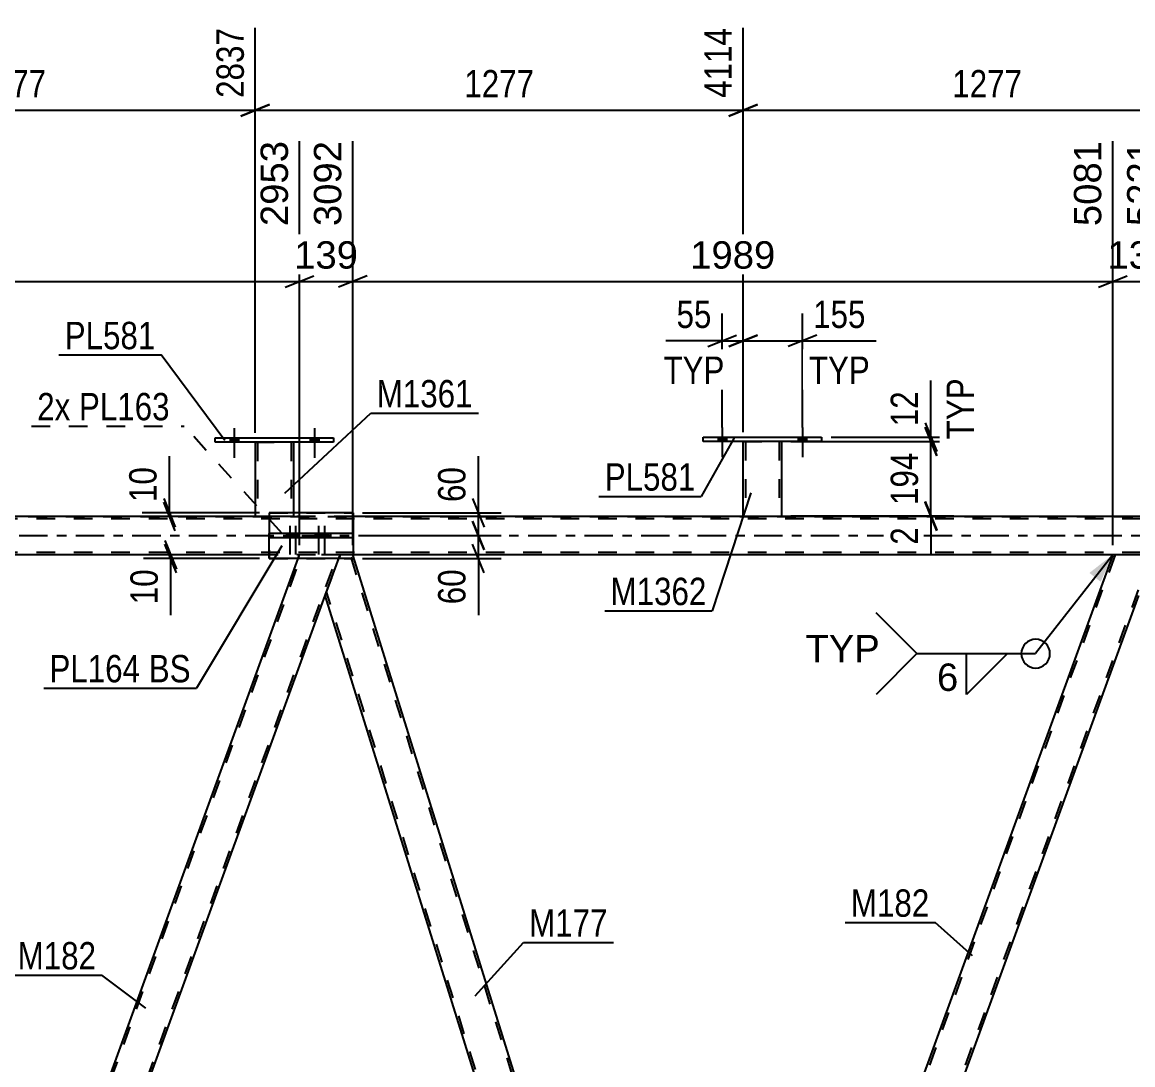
# Model space of a CAD drawing. Header units: millimetres. Extents: x -116 to 725, y -402 to 192.
# Drawn here: x 70.4 to 186.7, y -55.4 to 53.7 of the extents above; entities that cross this region are included whole.
import ezdxf

# ---------------------------------------------------------------- set-up
doc = ezdxf.new("R2010")
doc.units = ezdxf.units.MM
doc.linetypes.add('DXK_LINE_DOT2', pattern=[3.9198, 1.9599, -1.9599])
doc.linetypes.add('DXK_LINE_DOT3', pattern=[5.9187, 2.979, -0.9799, 0.9799, -0.9799])
doc.styles.add('Arial', font='ARIAL.TTF', dxfattribs={"height": 0.2})
doc.styles.add('Arial Narrow', font='ARIALN.TTF', dxfattribs={"height": 0.2})

# ---------------------------------------------------------------- blocks, each defined once
blk = doc.blocks.new('Bolt-200057495-4585 - 4561')
at = {"linetype": 'Continuous'}
for points in [[(143.28, 9.84), (144.16, 9.84), (144.16, 10.32), (143.28, 10.32)], [(151.68, 9.84), (152.56, 9.84), (152.56, 10.32), (151.68, 10.32)]]:
    blk.add_hatch(color=1, dxfattribs=at).paths.add_polyline_path(points)
at = {"color": 1, "linetype": 'Continuous'}
for p, q in [((143.72, 11.32), (143.72, 8.2)), ((152.12, 11.32), (152.12, 8.2)), ((143.28, 10.32), (143.28, 9.84)), ((144.16, 10.32), (144.16, 9.84)), ((151.68, 10.32), (151.68, 9.84)), ((152.56, 10.32), (152.56, 9.84))]:
    blk.add_line(p, q, dxfattribs=at)
blk = doc.blocks.new('Bolt-200057495-4586 - 4561')
at = {"linetype": 'Continuous'}
for points in [[(143.28, 9.84), (144.16, 9.84), (144.16, 10.32), (143.28, 10.32)], [(151.68, 9.84), (152.56, 9.84), (152.56, 10.32), (151.68, 10.32)]]:
    blk.add_hatch(color=1, dxfattribs=at).paths.add_polyline_path(points)
at = {"color": 1, "linetype": 'Continuous'}
for p, q in [((143.72, 11.32), (143.72, 8.2)), ((152.12, 11.32), (152.12, 8.2)), ((143.28, 10.32), (143.28, 9.84)), ((144.16, 10.32), (144.16, 9.84)), ((151.68, 10.32), (151.68, 9.84)), ((152.56, 10.32), (152.56, 9.84))]:
    blk.add_line(p, q, dxfattribs=at)
blk = doc.blocks.new('Bolt-200057495-4587 - 4561')
at = {"linetype": 'Continuous'}
for points in [[(92.2, 9.77), (93.08, 9.77), (93.08, 10.25), (92.2, 10.25)], [(100.6, 9.77), (101.48, 9.77), (101.48, 10.25), (100.6, 10.25)]]:
    blk.add_hatch(color=1, dxfattribs=at).paths.add_polyline_path(points)
at = {"color": 1, "linetype": 'Continuous'}
for p, q in [((92.64, 11.25), (92.64, 8.13)), ((101.04, 11.25), (101.04, 8.13)), ((92.2, 10.25), (92.2, 9.77)), ((93.08, 10.25), (93.08, 9.77)), ((100.6, 10.25), (100.6, 9.77)), ((101.48, 10.25), (101.48, 9.77))]:
    blk.add_line(p, q, dxfattribs=at)
blk = doc.blocks.new('Bolt-200057495-4588 - 4561')
at = {"linetype": 'Continuous'}
for points in [[(92.2, 9.77), (93.08, 9.77), (93.08, 10.25), (92.2, 10.25)], [(100.6, 9.77), (101.48, 9.77), (101.48, 10.25), (100.6, 10.25)]]:
    blk.add_hatch(color=1, dxfattribs=at).paths.add_polyline_path(points)
at = {"color": 1, "linetype": 'Continuous'}
for p, q in [((92.64, 11.25), (92.64, 8.13)), ((101.04, 11.25), (101.04, 8.13)), ((92.2, 10.25), (92.2, 9.77)), ((93.08, 10.25), (93.08, 9.77)), ((100.6, 10.25), (100.6, 9.77)), ((101.48, 10.25), (101.48, 9.77))]:
    blk.add_line(p, q, dxfattribs=at)
blk = doc.blocks.new('Part-200057495-4920 - 4561')
at = {"color": 2, "linetype": 'Continuous'}
for p, q in [((96.29, -0.24), (96.29, 0.24)), ((105.07, 0.24), (96.29, 0.24)), ((102.7, -0.24), (102.7, 0.24)), ((105.07, 0.24), (105.07, -0.24)), ((105.07, -0.24), (96.29, -0.24))]:
    blk.add_line(p, q, dxfattribs=at)
blk = doc.blocks.new('Part-200057495-4743 - 4561')
at = {"color": 2, "linetype": 'Continuous'}
for p, q in [((141.72, 9.84), (141.72, 10.32)), ((141.72, 10.32), (154.12, 10.32)), ((154.12, 9.84), (141.72, 9.84)), ((154.12, 10.32), (154.12, 9.84))]:
    blk.add_line(p, q, dxfattribs=at)
blk = doc.blocks.new('Part-200057495-4748 - 4561')
at = {"color": 2, "linetype": 'Continuous'}
for p, q in [((145.92, 2), (145.92, 9.84)), ((149.92, 9.84), (149.92, 2)), ((149.88, 2), (145.92, 2)), ((149.92, 2), (149.88, 2))]:
    blk.add_line(p, q, dxfattribs=at)
at = {"color": 7, "linetype": 'DXK_LINE_DOT2'}
for p, q in [((145.92, 9.84), (149.92, 9.84)), ((145.92, 9.84), (145.92, 9.84)), ((145.92, 9.84), (145.92, 9.84)), ((146.16, 9.84), (146.16, 2)), ((149.68, 9.84), (149.68, 2)), ((149.92, 9.84), (149.92, 9.84)), ((149.92, 9.84), (149.92, 9.84)), ((149.66, 2), (149.68, 2))]:
    blk.add_line(p, q, dxfattribs=at)
blk = doc.blocks.new('Part-200057495-4753 - 4561')
at = {"color": 2, "linetype": 'Continuous'}
for p, q in [((90.64, 9.77), (90.64, 10.25)), ((90.64, 10.25), (103.04, 10.25)), ((103.04, 9.77), (90.64, 9.77)), ((103.04, 10.25), (103.04, 9.77))]:
    blk.add_line(p, q, dxfattribs=at)
blk = doc.blocks.new('Part-200057495-4758 - 4561')
at = {"color": 2, "linetype": 'Continuous'}
for p, q in [((94.84, 9.77), (94.84, 2)), ((98.84, 9.77), (98.84, 2.4)), ((96.29, 2), (94.84, 2))]:
    blk.add_line(p, q, dxfattribs=at)
at = {"color": 7, "linetype": 'DXK_LINE_DOT2'}
for p, q in [((94.84, 9.77), (98.84, 9.77)), ((94.84, 9.77), (94.84, 9.77)), ((94.84, 9.77), (94.84, 9.77)), ((95.08, 9.77), (95.08, 2)), ((98.6, 9.77), (98.6, 2)), ((98.84, 9.77), (98.84, 9.77)), ((98.84, 9.77), (98.84, 9.77)), ((98.84, 2.4), (98.84, 2)), ((98.84, 2), (96.29, 2))]:
    blk.add_line(p, q, dxfattribs=at)
blk = doc.blocks.new('Part-200057495-4824 - 4561')
at = {"color": 7, "linetype": 'DXK_LINE_DOT2'}
for p, q in [((681.45, 1.76), (-18.66, 1.76)), ((-7.32, 2), (681.45, 2)), ((105.07, 2), (94.84, 2)), ((149.92, 2), (145.92, 2)), ((681.45, -1.76), (-18.66, -1.76)), ((105.07, -2), (96.29, -2)), ((190.17, -2), (184.6, -2))]:
    blk.add_line(p, q, dxfattribs=at)
at = {"color": 2, "linetype": 'Continuous'}
for p, q in [((94.84, 2), (47.76, 2)), ((145.92, 2), (105.07, 2)), ((197, 2), (149.92, 2)), ((96.29, -2), (25.57, -2)), ((184.6, -2), (105.07, -2))]:
    blk.add_line(p, q, dxfattribs=at)
at = {"color": 7, "linetype": 'DXK_LINE_DOT3'}
blk.add_line((-18.66, 0), (681.45, 0), dxfattribs=at)
blk = doc.blocks.new('Bolt-200057495-4858 - 4561')
at = {"linetype": 'Continuous'}
for points in [[(98.82, 0.24), (98.1, 0.24), (98.1, -0.24), (98.82, -0.24)], [(99.42, 0.24), (98.7, 0.24), (98.7, -0.24), (99.42, -0.24)], [(101.83, 0.24), (101.11, 0.24), (101.11, -0.24), (101.83, -0.24)], [(102.44, 0.24), (101.72, 0.24), (101.72, -0.24), (102.44, -0.24)]]:
    blk.add_hatch(color=1, dxfattribs=at).paths.add_polyline_path(points)
at = {"color": 1, "linetype": 'Continuous'}
for p, q in [((98.1, 0.24), (98.1, -0.24)), ((98.46, 1.04), (98.46, -1.96)), ((98.7, 0.24), (98.7, -0.24)), ((98.82, 0.24), (98.82, -0.24)), ((99.06, 1.04), (99.06, -1.96)), ((99.42, 0.24), (99.42, -0.24)), ((101.11, 0.24), (101.11, -0.24)), ((101.47, 1.04), (101.47, -1.96)), ((101.72, 0.24), (101.72, -0.24)), ((101.83, 0.24), (101.83, -0.24)), ((102.08, 1.04), (102.08, -1.96)), ((102.44, 0.24), (102.44, -0.24))]:
    blk.add_line(p, q, dxfattribs=at)
blk = doc.blocks.new('Bolt-200057495-4859 - 4561')
at = {"color": 1, "linetype": 'DXK_LINE_DOT2'}
for p, q in [((98.1, 0.24), (98.1, -0.24)), ((98.46, 1.04), (98.46, -1.96)), ((98.7, 0.24), (98.7, -0.24)), ((98.82, 0.24), (98.82, -0.24)), ((99.06, 1.04), (99.06, -1.96)), ((99.42, 0.24), (99.42, -0.24)), ((101.11, 0.24), (101.11, -0.24)), ((101.47, 1.04), (101.47, -1.96)), ((101.72, 0.24), (101.72, -0.24)), ((101.83, 0.24), (101.83, -0.24)), ((102.08, 1.04), (102.08, -1.96)), ((102.44, 0.24), (102.44, -0.24))]:
    blk.add_line(p, q, dxfattribs=at)
blk = doc.blocks.new('Part-200057495-4925 - 4561')
at = {"color": 7, "linetype": 'DXK_LINE_DOT2'}
for p, q in [((105.07, 0.24), (96.29, 0.24)), ((96.29, 0.24), (96.29, -0.24)), ((102.7, 0.24), (102.7, -0.24)), ((105.07, 0.24), (105.07, -0.24)), ((105.07, -0.24), (96.29, -0.24))]:
    blk.add_line(p, q, dxfattribs=at)
blk = doc.blocks.new('Part-200057495-4969 - 4561')
at = {"color": 2, "linetype": 'Continuous'}
for p, q in [((96.29, 2.4), (96.29, 0.24)), ((105.07, 2.4), (96.29, 2.4)), ((105.07, 2.4), (105.07, -2.4)), ((96.29, -2.4), (96.29, -0.24)), ((105.07, -2.4), (96.29, -2.4))]:
    blk.add_line(p, q, dxfattribs=at)
at = {"color": 7, "linetype": 'DXK_LINE_DOT2'}
blk.add_line((96.29, 0.24), (96.29, -0.24), dxfattribs=at)
blk = doc.blocks.new('Part-200057495-4986 - 4561')
at = {"color": 7, "linetype": 'DXK_LINE_DOT2'}
for p, q in [((55.6, -123.22), (99.72, -2)), ((59.34, -123.22), (103.46, -2)), ((99.32, -2.4), (99.46, -2)), ((103.72, -2), (99.46, -2)), ((102.17, -6.25), (103.72, -2))]:
    blk.add_line(p, q, dxfattribs=at)
at = {"color": 2, "linetype": 'Continuous'}
for p, q in [((57.1, -118.4), (99.32, -2.4)), ((61.35, -118.4), (102.17, -6.25))]:
    blk.add_line(p, q, dxfattribs=at)
blk = doc.blocks.new('Part-200057495-5024 - 4561')
at = {"color": 7, "linetype": 'DXK_LINE_DOT2'}
for p, q in [((96.29, 2.4), (96.29, -2.4)), ((96.29, 2.4), (105.07, 2.4)), ((105.07, 2.4), (105.07, -2.4)), ((96.29, -2.4), (105.07, -2.4))]:
    blk.add_line(p, q, dxfattribs=at)
blk = doc.blocks.new('Part-200057495-5054 - 4561')
at = {"color": 7, "linetype": 'DXK_LINE_DOT2'}
for p, q in [((184.85, -2), (140.73, -123.22)), ((188.6, -2), (144.48, -123.22))]:
    blk.add_line(p, q, dxfattribs=at)
at = {"color": 2, "linetype": 'Continuous'}
for p, q in [((184.6, -2), (141.74, -119.75)), ((188.34, -2), (184.6, -2)), ((187.31, -6.25), (144.73, -123.22))]:
    blk.add_line(p, q, dxfattribs=at)
blk = doc.blocks.new('Part-200057495-5059 - 4561')
at = {"color": 7, "linetype": 'DXK_LINE_DOT2'}
for p, q in [((103.72, -2), (103.57, -2.4)), ((105.04, -2), (103.72, -2)), ((141.6, -120.12), (104.79, -2)), ((105.07, -2.12), (105.04, -2)), ((138.88, -123.22), (102.31, -5.88))]:
    blk.add_line(p, q, dxfattribs=at)
at = {"color": 2, "linetype": 'Continuous'}
for p, q in [((141.74, -119.75), (105.07, -2.12)), ((102.17, -6.25), (103.57, -2.4)), ((138.63, -123.22), (102.17, -6.25))]:
    blk.add_line(p, q, dxfattribs=at)
blk = doc.blocks.new('StraightDimension-200057495-20040 - 4561')
at = {"color": 7, "linetype": 'Continuous'}
for p, q in [((164.97, 11.34), (166.17, 8.34)), ((150.92, 9.84), (167.97, 9.84)), ((165.57, 2.07), (165.57, 9.84)), ((166.17, 0.57), (164.97, 3.57)), ((150.92, 2.07), (167.97, 2.07))]:
    blk.add_line(p, q, dxfattribs=at)
at = {"color": 0}
blk.add_wipeout([(164.82, 9.3), (160.62, 9.3), (160.62, 2.61), (164.82, 2.61)], dxfattribs=at)
at = {"color": 3, "style": 'Arial Narrow'}
blk.add_text('194', height=2.863, rotation=90.0002, dxfattribs=at).set_placement((164.22, 3.21))
blk = doc.blocks.new('StraightDimension-200057495-15307 - 4561')
at = {"color": 7, "linetype": 'Continuous'}
for p, q in [((99.46, -1), (99.46, 41.28)), ((19.9, -1), (19.9, 39.06)), ((21.4, 27.19), (18.4, 25.99)), ((97.96, 25.99), (100.96, 27.19)), ((19.9, 26.59), (99.46, 26.59))]:
    blk.add_line(p, q, dxfattribs=at)
at = {"color": 0, "linetype": 'Continuous'}
blk.add_wipeout([(98.86, 41.88), (94.66, 41.88), (94.66, 31.79), (98.86, 31.79)], dxfattribs=at)
at = {"color": 0}
blk.add_wipeout([(64.73, 27.34), (64.73, 31.54), (54.63, 31.54), (54.63, 27.34)], dxfattribs=at)
at = {"color": 3, "linetype": 'Continuous', "style": 'Arial'}
blk.add_text('2953', height=2.865, rotation=90.0002, dxfattribs=at).set_placement((98.26, 32.39))
at = {"color": 3, "style": 'Arial'}
blk.add_text('1989', height=2.865, dxfattribs=at).set_placement((55.23, 27.94))
blk = doc.blocks.new('StraightDimension-200057495-6129 - 4561')
at = {"color": 7, "linetype": 'Continuous'}
for p, q in [((43.76, 10.84), (43.76, 53.12)), ((94.84, 10.77), (94.84, 53.12)), ((45.26, 45.11), (42.26, 43.91)), ((43.76, 44.51), (94.84, 44.51)), ((93.34, 43.91), (96.34, 45.11))]:
    blk.add_line(p, q, dxfattribs=at)
at = {"color": 0}
blk.add_wipeout([(73.55, 45.26), (73.55, 49.46), (65.04, 49.46), (65.04, 45.26)], dxfattribs=at)
at = {"color": 3, "style": 'Arial Narrow'}
blk.add_text('1277', height=2.863, dxfattribs=at).set_placement((65.64, 45.86))
at = {"color": 0, "linetype": 'Continuous'}
blk.add_wipeout([(94.24, 53.72), (90.04, 53.72), (90.04, 45.21), (94.24, 45.21)], dxfattribs=at)
at = {"color": 3, "linetype": 'Continuous', "style": 'Arial Narrow'}
blk.add_text('2837', height=2.863, rotation=90.0002, dxfattribs=at).set_placement((93.64, 45.81))
blk = doc.blocks.new('StraightDimension-200057495-6139 - 4561')
at = {"color": 7, "linetype": 'Continuous'}
for p, q in [((94.84, 10.77), (94.84, 53.12)), ((145.92, 10.84), (145.92, 53.12)), ((96.34, 45.11), (93.34, 43.91)), ((94.84, 44.51), (145.92, 44.51)), ((144.42, 43.91), (147.42, 45.11))]:
    blk.add_line(p, q, dxfattribs=at)
at = {"color": 0}
blk.add_wipeout([(124.63, 45.26), (124.63, 49.46), (116.12, 49.46), (116.12, 45.26)], dxfattribs=at)
at = {"color": 3, "style": 'Arial Narrow'}
blk.add_text('1277', height=2.863, dxfattribs=at).set_placement((116.72, 45.86))
at = {"color": 0, "linetype": 'Continuous'}
blk.add_wipeout([(145.32, 53.72), (141.12, 53.72), (141.12, 45.21), (145.32, 45.21)], dxfattribs=at)
at = {"color": 3, "linetype": 'Continuous', "style": 'Arial Narrow'}
blk.add_text('4114', height=2.863, rotation=90.0002, dxfattribs=at).set_placement((144.72, 45.81))
blk = doc.blocks.new('StraightDimension-200057495-20039 - 4561')
at = {"color": 7, "linetype": 'Continuous'}
for p, q in [((165.57, 10.32), (165.57, 16.23)), ((165.57, 10.32), (165.57, 16.23)), ((164.97, 11.82), (166.17, 8.82)), ((166.17, 8.34), (164.97, 11.34)), ((150.92, 9.84), (167.97, 9.84)), ((155.12, 10.32), (167.97, 10.32)), ((165.57, 9.84), (165.57, 10.32))]:
    blk.add_line(p, q, dxfattribs=at)
at = {"color": 0, "linetype": 'Continuous'}
blk.add_wipeout([(170.67, 17.07), (166.47, 17.07), (166.47, 9.48), (170.67, 9.48)], dxfattribs=at)
at = {"color": 0}
blk.add_wipeout([(164.82, 15.7), (160.62, 15.7), (160.62, 10.85), (164.82, 10.85)], dxfattribs=at)
at = {"color": 3, "linetype": 'Continuous', "style": 'Arial Narrow'}
blk.add_text('TYP', height=2.863, rotation=90.0002, dxfattribs=at).set_placement((170.07, 10.08))
at = {"color": 3, "style": 'Arial Narrow'}
blk.add_text('12', height=2.863, rotation=90.0002, dxfattribs=at).set_placement((164.22, 11.45))
blk = doc.blocks.new('StraightDimension-200057495-15306 - 4561')
at = {"color": 7, "linetype": 'Continuous'}
for p, q in [((99.46, -1), (99.46, 41.28)), ((105.04, -1), (105.04, 41.28)), ((97.96, 25.99), (100.96, 27.19)), ((106.54, 27.19), (103.54, 25.99)), ((99.46, 26.59), (105.04, 26.59))]:
    blk.add_line(p, q, dxfattribs=at)
at = {"color": 0}
blk.add_wipeout([(106.18, 27.34), (106.18, 31.54), (98.31, 31.54), (98.31, 27.34)], dxfattribs=at)
at = {"color": 3, "style": 'Arial'}
blk.add_text('139', height=2.865, dxfattribs=at).set_placement((98.91, 27.94))
at = {"color": 0, "linetype": 'Continuous'}
blk.add_wipeout([(104.44, 41.88), (100.24, 41.88), (100.24, 31.79), (104.44, 31.79)], dxfattribs=at)
at = {"color": 3, "linetype": 'Continuous', "style": 'Arial'}
blk.add_text('3092', height=2.865, rotation=90.0002, dxfattribs=at).set_placement((103.84, 32.39))
blk = doc.blocks.new('StraightDimension-200057495-20041 - 4561')
at = {"color": 7, "linetype": 'Continuous'}
for p, q in [((164.97, 3.57), (166.17, 0.57)), ((166.17, 0.5), (164.97, 3.5)), ((150.92, 2.07), (167.97, 2.07)), ((167.65, 2), (162.72, 2)), ((165.57, 2), (165.57, 2.07)), ((165.57, 2), (165.57, -2.08)), ((165.57, 2), (165.57, -2.08))]:
    blk.add_line(p, q, dxfattribs=at)
at = {"color": 0}
blk.add_wipeout([(164.82, 1.47), (160.62, 1.47), (160.62, -1.55), (164.82, -1.55)], dxfattribs=at)
at = {"color": 3, "style": 'Arial Narrow'}
blk.add_text('2', height=2.86, rotation=90.0002, dxfattribs=at).set_placement((164.22, -0.95))
blk = doc.blocks.new('StraightDimension-200057495-6149 - 4561')
at = {"color": 7, "linetype": 'Continuous'}
for p, q in [((145.92, 10.84), (145.92, 53.12)), ((197, 10.84), (197, 53.12)), ((147.42, 45.11), (144.42, 43.91)), ((145.92, 44.51), (197, 44.51)), ((195.5, 43.91), (198.5, 45.11))]:
    blk.add_line(p, q, dxfattribs=at)
at = {"color": 0}
blk.add_wipeout([(175.71, 45.26), (175.71, 49.46), (167.2, 49.46), (167.2, 45.26)], dxfattribs=at)
at = {"color": 3, "style": 'Arial Narrow'}
blk.add_text('1277', height=2.863, dxfattribs=at).set_placement((167.8, 45.86))
at = {"color": 0, "linetype": 'Continuous'}
blk.add_wipeout([(196.4, 53.72), (192.2, 53.72), (192.2, 45.21), (196.4, 45.21)], dxfattribs=at)
at = {"color": 3, "linetype": 'Continuous', "style": 'Arial Narrow'}
blk.add_text('5391', height=2.863, rotation=90.0002, dxfattribs=at).set_placement((195.8, 45.81))
blk = doc.blocks.new('StraightDimension-200057495-5680 - 4561')
at = {"color": 7, "linetype": 'Continuous'}
for p, q in [((143.72, 11.32), (143.72, 23.23)), ((145.92, 10.84), (145.92, 23.23)), ((142.22, 19.78), (145.22, 20.98)), ((147.42, 20.98), (144.42, 19.78)), ((143.72, 20.38), (137.81, 20.38)), ((143.72, 20.38), (137.81, 20.38)), ((143.72, 20.38), (145.92, 20.38))]:
    blk.add_line(p, q, dxfattribs=at)
at = {"color": 0}
blk.add_wipeout([(143.19, 21.13), (143.19, 25.33), (138.34, 25.33), (138.34, 21.13)], dxfattribs=at)
at = {"color": 0, "linetype": 'Continuous'}
blk.add_wipeout([(144.56, 15.28), (144.56, 19.48), (136.97, 19.48), (136.97, 15.28)], dxfattribs=at)
at = {"color": 3, "style": 'Arial Narrow'}
blk.add_text('55', height=2.863, dxfattribs=at).set_placement((138.94, 21.73))
at = {"color": 3, "linetype": 'Continuous', "style": 'Arial Narrow'}
blk.add_text('TYP', height=2.863, dxfattribs=at).set_placement((137.57, 15.88))
blk = doc.blocks.new('StraightDimension-200057495-5183 - 4561')
at = {"color": 7, "linetype": 'Continuous'}
for p, q in [((85.38, -0.5), (86.58, -3.5)), ((86.58, -3.9), (85.38, -0.9)), ((95.29, -2), (83.13, -2)), ((85.98, -2.4), (85.98, -2)), ((95.29, -2.4), (83.13, -2.4)), ((85.98, -2.4), (85.98, -8.31)), ((85.98, -2.4), (85.98, -8.31))]:
    blk.add_line(p, q, dxfattribs=at)
at = {"color": 0}
blk.add_wipeout([(85.23, -2.93), (81.03, -2.93), (81.03, -7.78), (85.23, -7.78)], dxfattribs=at)
at = {"color": 3, "style": 'Arial Narrow'}
blk.add_text('10', height=2.863, rotation=90.0002, dxfattribs=at).set_placement((84.63, -7.18))
blk = doc.blocks.new('StraightDimension-200057495-5133 - 4561')
at = {"color": 7, "linetype": 'Continuous'}
for p, q in [((117.59, 1.5), (118.79, -1.5)), ((106.07, 0), (120.59, 0)), ((118.79, -3.9), (117.59, -0.9)), ((118.19, -2.4), (118.19, 0)), ((106.07, -2.4), (120.59, -2.4)), ((118.19, -2.4), (118.19, -8.31)), ((118.19, -2.4), (118.19, -8.31))]:
    blk.add_line(p, q, dxfattribs=at)
at = {"color": 0}
blk.add_wipeout([(117.44, -2.93), (113.24, -2.93), (113.24, -7.78), (117.44, -7.78)], dxfattribs=at)
at = {"color": 3, "style": 'Arial Narrow'}
blk.add_text('60', height=2.863, rotation=90.0002, dxfattribs=at).set_placement((116.84, -7.18))
blk = doc.blocks.new('StraightDimension-200057495-5147 - 4561')
at = {"color": 7, "linetype": 'Continuous'}
for p, q in [((118.19, 2.4), (118.19, 8.31)), ((118.19, 2.4), (118.19, 8.31)), ((117.59, 3.9), (118.79, 0.9)), ((106.07, 2.4), (120.59, 2.4)), ((118.19, 0), (118.19, 2.4)), ((118.79, -1.5), (117.59, 1.5)), ((106.07, 0), (120.59, 0))]:
    blk.add_line(p, q, dxfattribs=at)
at = {"color": 0}
blk.add_wipeout([(117.44, 7.78), (113.24, 7.78), (113.24, 2.92), (117.44, 2.92)], dxfattribs=at)
at = {"color": 3, "style": 'Arial Narrow'}
blk.add_text('60', height=2.863, rotation=90.0002, dxfattribs=at).set_placement((116.84, 3.52))
blk = doc.blocks.new('StraightDimension-200057495-5162 - 4561')
at = {"color": 7, "linetype": 'Continuous'}
for p, q in [((85.85, 2.4), (85.85, 8.31)), ((85.85, 2.4), (85.85, 8.31)), ((85.25, 3.9), (86.45, 0.9)), ((86.45, 0.5), (85.25, 3.5)), ((95.29, 2.4), (83, 2.4)), ((85.85, 2), (85.85, 2.4)), ((95.29, 2), (83, 2))]:
    blk.add_line(p, q, dxfattribs=at)
at = {"color": 0}
blk.add_wipeout([(85.1, 7.78), (80.9, 7.78), (80.9, 2.92), (85.1, 2.92)], dxfattribs=at)
at = {"color": 3, "style": 'Arial Narrow'}
blk.add_text('10', height=2.863, rotation=90.0002, dxfattribs=at).set_placement((84.5, 3.52))
blk = doc.blocks.new('StraightDimension-200057495-5693 - 4561')
at = {"color": 7, "linetype": 'Continuous'}
for p, q in [((145.92, 10.84), (145.92, 23.23)), ((152.12, 11.32), (152.12, 23.23)), ((144.42, 19.78), (147.42, 20.98)), ((153.62, 20.98), (150.62, 19.78)), ((145.92, 20.38), (152.12, 20.38)), ((152.12, 20.38), (159.85, 20.38)), ((152.12, 20.38), (159.85, 20.38))]:
    blk.add_line(p, q, dxfattribs=at)
at = {"color": 0}
blk.add_wipeout([(159.33, 21.13), (159.33, 25.33), (152.64, 25.33), (152.64, 21.13)], dxfattribs=at)
at = {"color": 0, "linetype": 'Continuous'}
blk.add_wipeout([(159.78, 15.28), (159.78, 19.48), (152.19, 19.48), (152.19, 15.28)], dxfattribs=at)
at = {"color": 3, "style": 'Arial Narrow'}
blk.add_text('155', height=2.863, dxfattribs=at).set_placement((153.24, 21.73))
at = {"color": 3, "linetype": 'Continuous', "style": 'Arial Narrow'}
blk.add_text('TYP', height=2.863, dxfattribs=at).set_placement((152.79, 15.88))
blk = doc.blocks.new('StraightDimension-200057495-15304 - 4561')
at = {"color": 7, "linetype": 'Continuous'}
for p, q in [((184.6, -1), (184.6, 41.28)), ((190.17, -1), (190.17, 41.28)), ((183.1, 25.99), (186.1, 27.19)), ((191.67, 27.19), (188.67, 25.99)), ((184.6, 26.59), (190.17, 26.59))]:
    blk.add_line(p, q, dxfattribs=at)
at = {"color": 0}
blk.add_wipeout([(191.32, 27.34), (191.32, 31.54), (183.45, 31.54), (183.45, 27.34)], dxfattribs=at)
at = {"color": 3, "style": 'Arial'}
blk.add_text('139', height=2.865, dxfattribs=at).set_placement((184.05, 27.94))
at = {"color": 0, "linetype": 'Continuous'}
blk.add_wipeout([(189.57, 41.88), (185.37, 41.88), (185.37, 31.79), (189.57, 31.79)], dxfattribs=at)
at = {"color": 3, "linetype": 'Continuous', "style": 'Arial'}
blk.add_text('5221', height=2.865, rotation=90.0002, dxfattribs=at).set_placement((188.97, 32.39))
blk = doc.blocks.new('StraightDimension-200057495-15305 - 4561')
at = {"color": 7, "linetype": 'Continuous'}
for p, q in [((105.04, -1), (105.04, 41.28)), ((184.6, -1), (184.6, 41.28)), ((106.54, 27.19), (103.54, 25.99)), ((183.1, 25.99), (186.1, 27.19)), ((105.04, 26.59), (184.6, 26.59))]:
    blk.add_line(p, q, dxfattribs=at)
at = {"color": 0, "linetype": 'Continuous'}
blk.add_wipeout([(184, 41.88), (179.8, 41.88), (179.8, 31.79), (184, 31.79)], dxfattribs=at)
at = {"color": 0}
blk.add_wipeout([(149.86, 27.34), (149.86, 31.54), (139.77, 31.54), (139.77, 27.34)], dxfattribs=at)
at = {"color": 3, "linetype": 'Continuous', "style": 'Arial'}
blk.add_text('5081', height=2.865, rotation=90.0002, dxfattribs=at).set_placement((183.4, 32.39))
at = {"color": 3, "style": 'Arial'}
blk.add_text('1989', height=2.865, dxfattribs=at).set_placement((140.37, 27.94))
blk = doc.blocks.new('WeldMark-200057495-22184 - 4561')
at = {"linetype": 'Continuous'}
blk.add_hatch(color=30, dxfattribs=at).paths.add_polyline_path([(182.16, -3.9), (184.6, -2), (183.34, -4.83)])
at = {"color": 30, "linetype": 'Continuous'}
for p in [(184.6, -2), (164.1, -12.35)]:
    blk.add_line(p, (176.53, -12.35), dxfattribs=at)
at = {"color": 3, "linetype": 'Continuous'}
for p, q in [((164.1, -12.35), (159.82, -8.06)), ((164.1, -12.35), (159.82, -16.64)), ((169.28, -12.35), (173.57, -12.35)), ((173.57, -12.35), (169.28, -16.64)), ((169.28, -16.64), (169.28, -12.35))]:
    blk.add_line(p, q, dxfattribs=at)
for start, end in [(90, 270), (270, 90)]:
    blk.add_arc((176.53, -12.35), 1.5, start, end, dxfattribs=at)
at = {"color": 0}
blk.add_wipeout([(168.63, -16.45), (168.63, -13.05), (166, -13.05), (166, -16.45)], dxfattribs=at)
at = {"color": 3, "style": 'Arial'}
blk.add_text('6', height=2.87, dxfattribs=at).set_placement((166.2, -16.25))
at = {"color": 0, "linetype": 'Continuous'}
blk.add_wipeout([(160.2, -13.25), (160.2, -10.25), (152.43, -10.25), (152.43, -13.25)], dxfattribs=at)
blk.add_wipeout([(160.2, -13.25), (160.2, -10.25), (152.43, -10.25), (152.43, -13.25)], dxfattribs=at)
at = {"color": 3, "linetype": 'Continuous', "style": 'Arial'}
blk.add_text('TYP', height=2.865, dxfattribs=at).set_placement((152.43, -13.25))
blk = doc.blocks.new('Mark-200057495-4739 - 4561')
at = {"color": 30, "linetype": 'Continuous'}
for p in [(144.97, 10.22), (130.82, 4.11)]:
    blk.add_line(p, (141.52, 4.11), dxfattribs=at)
at = {"color": 0}
blk.add_wipeout([(140.92, 4.71), (140.92, 7.71), (131.42, 7.71), (131.42, 4.71)], dxfattribs=at)
blk.add_wipeout([(140.92, 4.71), (140.92, 7.71), (131.42, 7.71), (131.42, 4.71)], dxfattribs=at)
at = {"color": 3, "style": 'Arial Narrow'}
blk.add_text('PL581', height=2.863, dxfattribs=at).set_placement((131.42, 4.71))
blk = doc.blocks.new('Mark-200057495-4744 - 4561')
at = {"color": 30, "linetype": 'Continuous'}
for p in [(146.73, 4.47), (131.43, -7.87)]:
    blk.add_line(p, (142.68, -7.87), dxfattribs=at)
at = {"color": 0}
blk.add_wipeout([(142.08, -7.27), (142.08, -4.27), (132.03, -4.27), (132.03, -7.27)], dxfattribs=at)
blk.add_wipeout([(142.08, -7.27), (142.08, -4.27), (132.03, -4.27), (132.03, -7.27)], dxfattribs=at)
at = {"color": 3, "style": 'Arial Narrow'}
blk.add_text('M1362', height=2.863, dxfattribs=at).set_placement((132.03, -7.27))
blk = doc.blocks.new('Mark-200057495-4749 - 4561')
at = {"color": 30, "linetype": 'Continuous'}
for p in [(74.29, 18.91), (91.66, 9.96)]:
    blk.add_line(p, (85, 18.91), dxfattribs=at)
at = {"color": 0}
blk.add_wipeout([(84.4, 19.51), (84.4, 22.51), (74.89, 22.51), (74.89, 19.51)], dxfattribs=at)
blk.add_wipeout([(84.4, 19.51), (84.4, 22.51), (74.89, 22.51), (74.89, 19.51)], dxfattribs=at)
at = {"color": 3, "style": 'Arial Narrow'}
blk.add_text('PL581', height=2.863, dxfattribs=at).set_placement((74.89, 19.51))
blk = doc.blocks.new('Mark-200057495-4754 - 4561')
at = {"color": 30, "linetype": 'Continuous'}
for p, q in [((97.94, 4.44), (106.95, 12.82)), ((106.95, 12.82), (118.2, 12.82))]:
    blk.add_line(p, q, dxfattribs=at)
at = {"color": 0}
blk.add_wipeout([(117.6, 13.42), (117.6, 16.42), (107.55, 16.42), (107.55, 13.42)], dxfattribs=at)
blk.add_wipeout([(117.6, 13.42), (117.6, 16.42), (107.55, 16.42), (107.55, 13.42)], dxfattribs=at)
at = {"color": 3, "style": 'Arial Narrow'}
blk.add_text('M1361', height=2.863, dxfattribs=at).set_placement((107.55, 13.42))
blk = doc.blocks.new('Mark-200057495-4982 - 4561')
at = {"color": 30, "linetype": 'Continuous'}
for p in [(69.36, -45.99), (83.39, -49.43)]:
    blk.add_line(p, (78.78, -45.99), dxfattribs=at)
at = {"color": 0}
blk.add_wipeout([(78.18, -45.39), (78.18, -42.39), (69.96, -42.39), (69.96, -45.39)], dxfattribs=at)
blk.add_wipeout([(78.18, -45.39), (78.18, -42.39), (69.96, -42.39), (69.96, -45.39)], dxfattribs=at)
at = {"color": 3, "style": 'Arial Narrow'}
blk.add_text('M182', height=2.863, dxfattribs=at).set_placement((69.96, -45.39))
blk = doc.blocks.new('Mark-200057495-5050 - 4561')
at = {"color": 30, "linetype": 'Continuous'}
for p in [(156.59, -40.48), (169.92, -43.96)]:
    blk.add_line(p, (166.02, -40.48), dxfattribs=at)
at = {"color": 0}
blk.add_wipeout([(165.42, -39.88), (165.42, -36.88), (157.19, -36.88), (157.19, -39.88)], dxfattribs=at)
blk.add_wipeout([(165.42, -39.88), (165.42, -36.88), (157.19, -36.88), (157.19, -39.88)], dxfattribs=at)
at = {"color": 3, "style": 'Arial Narrow'}
blk.add_text('M182', height=2.863, dxfattribs=at).set_placement((157.19, -39.88))
blk = doc.blocks.new('Mark-200057495-5055 - 4561')
at = {"color": 30, "linetype": 'Continuous'}
for p, q in [((117.87, -48.16), (122.9, -42.57)), ((122.9, -42.57), (132.33, -42.57))]:
    blk.add_line(p, q, dxfattribs=at)
at = {"color": 0}
blk.add_wipeout([(131.73, -41.97), (131.73, -38.97), (123.5, -38.97), (123.5, -41.97)], dxfattribs=at)
blk.add_wipeout([(131.73, -41.97), (131.73, -38.97), (123.5, -38.97), (123.5, -41.97)], dxfattribs=at)
at = {"color": 3, "style": 'Arial Narrow'}
blk.add_text('M177', height=2.863, dxfattribs=at).set_placement((123.5, -41.97))
blk = doc.blocks.new('MarkSet-200057495-6596 - 4561')
at = {"color": 30, "linetype": 'Continuous'}
for p in [(97.63, -1.06), (72.69, -15.95)]:
    blk.add_line(p, (88.67, -15.95), dxfattribs=at)
at = {"color": 0}
for points in [[(82.79, -15.35), (82.79, -12.35), (73.29, -12.35), (73.29, -15.35)], [(88.07, -15.35), (88.07, -12.35), (83.69, -12.35), (83.69, -15.35)]]:
    blk.add_wipeout(points, dxfattribs=at)
for points in [[(82.79, -15.35), (82.79, -12.35), (73.29, -12.35), (73.29, -15.35)], [(88.07, -15.35), (88.07, -12.35), (83.69, -12.35), (83.69, -15.35)]]:
    blk.add_wipeout(points, dxfattribs=at)
at = {"color": 3, "style": 'Arial Narrow'}
for s, p in [('PL164', (73.29, -15.35)), ('BS', (83.69, -15.35))]:
    blk.add_text(s, height=2.863, dxfattribs=at).set_placement(p)
blk = doc.blocks.new('MarkSet-200057495-6624 - 4561')
at = {"color": 30, "linetype": 'DXK_LINE_DOT2'}
for p in [(71.41, 11.47), (97.65, 0.24)]:
    blk.add_line(p, (87.38, 11.47), dxfattribs=at)
at = {"color": 0}
for points in [[(75.48, 12.07), (75.48, 15.07), (72.01, 15.07), (72.01, 12.07)], [(85.88, 12.07), (85.88, 15.07), (76.38, 15.07), (76.38, 12.07)]]:
    blk.add_wipeout(points, dxfattribs=at)
for points in [[(75.48, 12.07), (75.48, 15.07), (72.01, 15.07), (72.01, 12.07)], [(85.88, 12.07), (85.88, 15.07), (76.38, 15.07), (76.38, 12.07)]]:
    blk.add_wipeout(points, dxfattribs=at)
at = {"color": 3, "style": 'Arial Narrow'}
for s, p in [('2x', (72.01, 12.07)), ('PL163', (76.38, 12.07))]:
    blk.add_text(s, height=2.863, dxfattribs=at).set_placement(p)

msp = doc.modelspace()

# ---------------------------------------------------------------- block references
for name in ['Bolt-200057495-4587 - 4561', 'Bolt-200057495-4588 - 4561', 'Bolt-200057495-4585 - 4561', 'Bolt-200057495-4586 - 4561', 'Part-200057495-4753 - 4561', 'Part-200057495-4758 - 4561', 'Part-200057495-4743 - 4561', 'Part-200057495-4748 - 4561', 'Part-200057495-4969 - 4561', 'Part-200057495-5024 - 4561', 'Part-200057495-4824 - 4561', 'Part-200057495-4920 - 4561', 'Part-200057495-4925 - 4561', 'Bolt-200057495-4858 - 4561', 'Bolt-200057495-4859 - 4561', 'Part-200057495-4986 - 4561', 'Part-200057495-5059 - 4561', 'Part-200057495-5054 - 4561']:
    msp.add_blockref(name, (0, 0))

# ---------------------------------------------------------------- next in the draw order: block references
for name in ['StraightDimension-200057495-15307 - 4561', 'StraightDimension-200057495-20040 - 4561', 'Mark-200057495-5050 - 4561', 'Mark-200057495-5055 - 4561', 'Mark-200057495-4982 - 4561']:
    msp.add_blockref(name, (0, 0))

# ---------------------------------------------------------------- next in the draw order: block references
for name in ['StraightDimension-200057495-6129 - 4561', 'StraightDimension-200057495-20039 - 4561', 'StraightDimension-200057495-5162 - 4561', 'StraightDimension-200057495-20041 - 4561', 'StraightDimension-200057495-5183 - 4561']:
    msp.add_blockref(name, (0, 0))

# ---------------------------------------------------------------- next in the draw order: block references
for name in ['StraightDimension-200057495-6139 - 4561', 'Mark-200057495-4749 - 4561', 'WeldMark-200057495-22184 - 4561']:
    msp.add_blockref(name, (0, 0))

# ---------------------------------------------------------------- next in the draw order: block references
for name in ['StraightDimension-200057495-6149 - 4561', 'StraightDimension-200057495-15306 - 4561']:
    msp.add_blockref(name, (0, 0))

# ---------------------------------------------------------------- next in the draw order: block references
for name in ['StraightDimension-200057495-15304 - 4561', 'StraightDimension-200057495-5680 - 4561', 'StraightDimension-200057495-5133 - 4561', 'MarkSet-200057495-6596 - 4561']:
    msp.add_blockref(name, (0, 0))

# ---------------------------------------------------------------- next in the draw order: block references
for name in ['StraightDimension-200057495-5693 - 4561', 'StraightDimension-200057495-5147 - 4561']:
    msp.add_blockref(name, (0, 0))

# ---------------------------------------------------------------- next in the draw order: block references
msp.add_blockref('StraightDimension-200057495-15305 - 4561', (0, 0))

# ---------------------------------------------------------------- next in the draw order: block references
for name in ['Mark-200057495-4754 - 4561', 'Mark-200057495-4739 - 4561']:
    msp.add_blockref(name, (0, 0))

# ---------------------------------------------------------------- next in the draw order: block references
for name in ['MarkSet-200057495-6624 - 4561', 'Mark-200057495-4744 - 4561']:
    msp.add_blockref(name, (0, 0))

doc.saveas('drawing.dxf')
